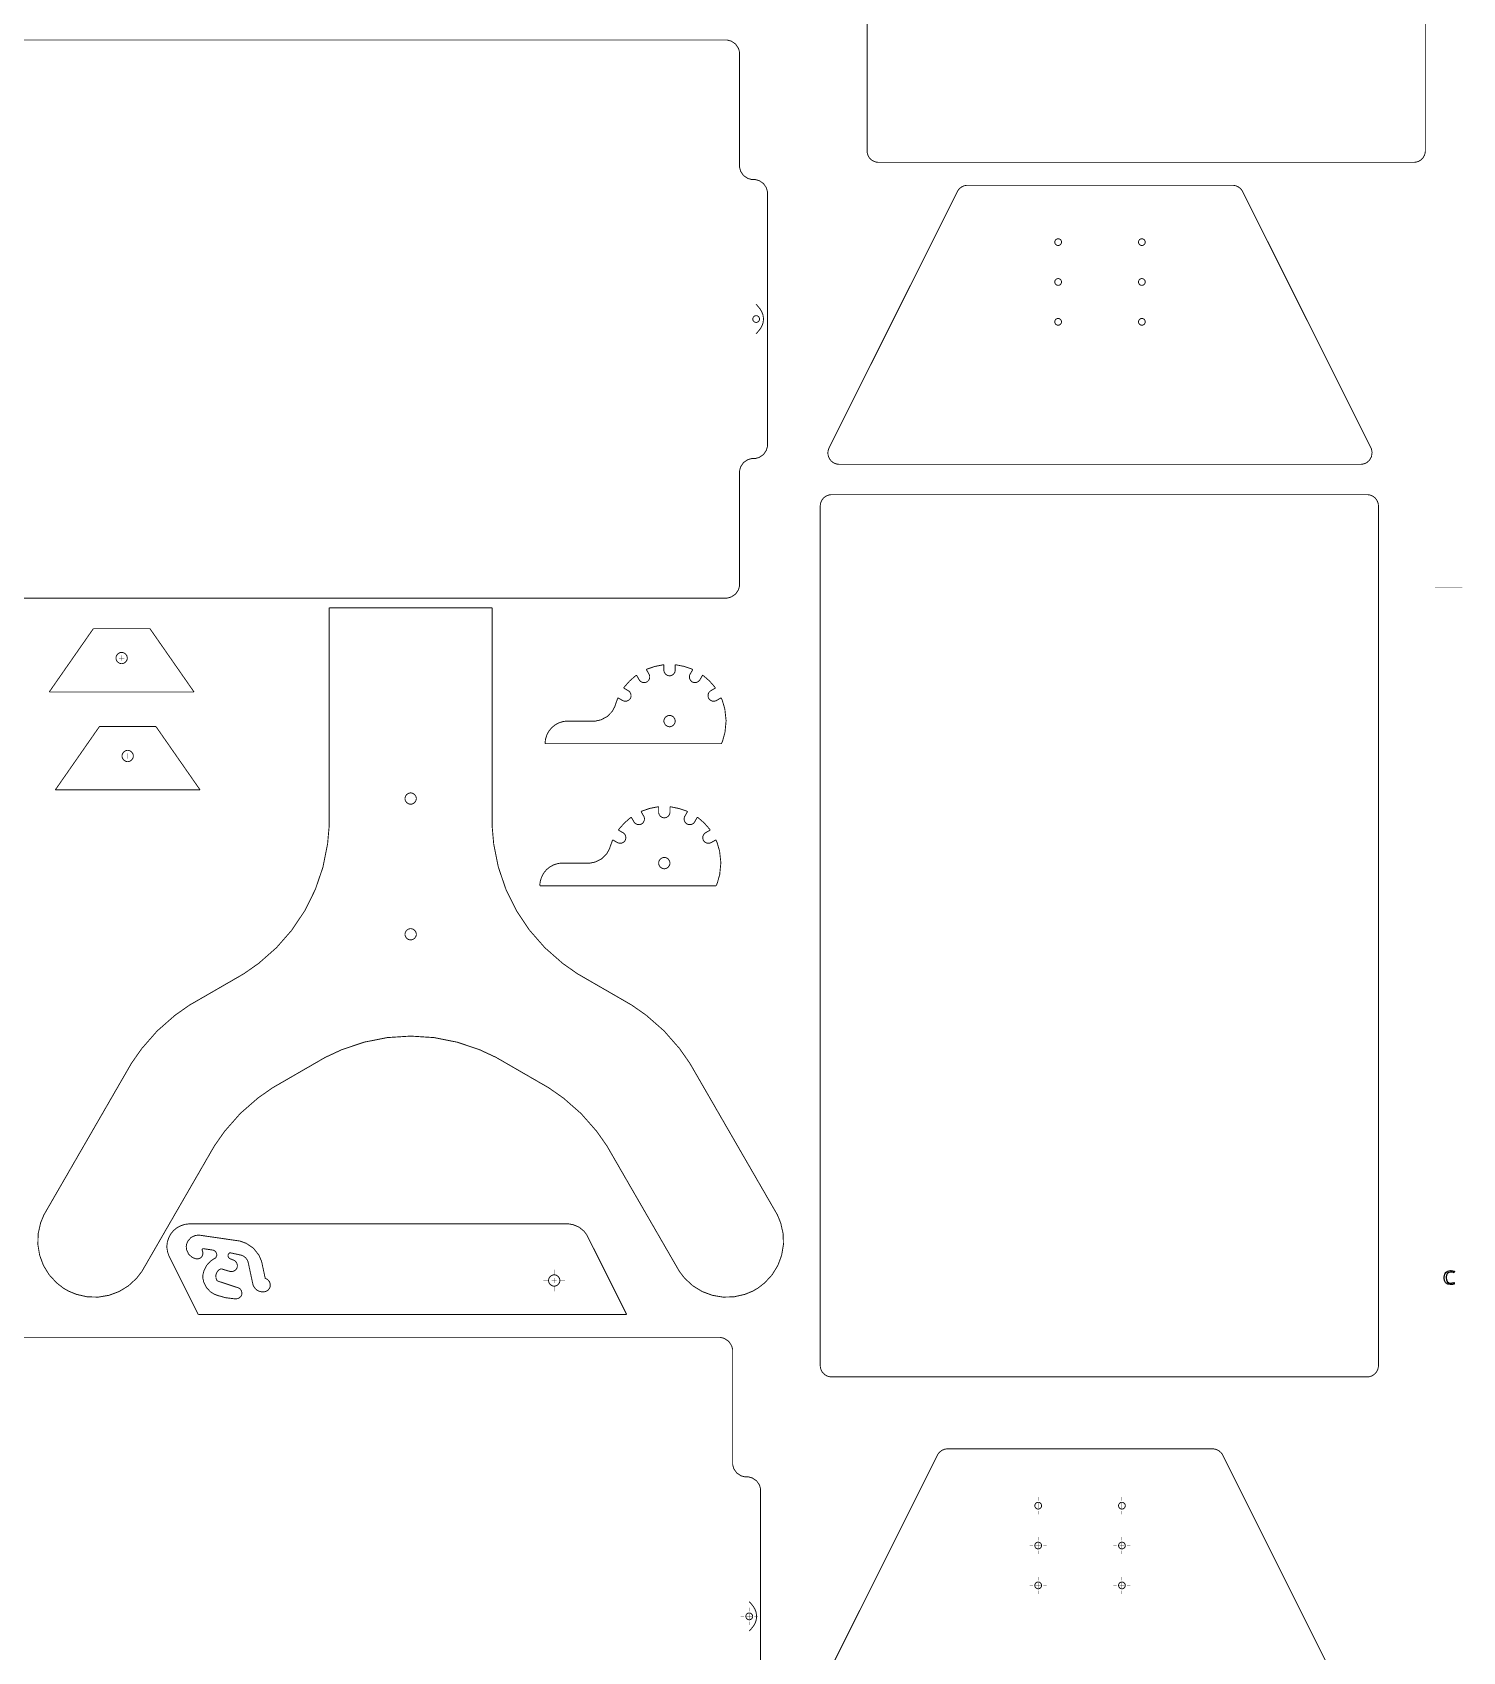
# Model space of a CAD drawing. Extents: x 0 to 72, y 0 to 96.
# Drawn here: x 47.14 to 72.02, y 53.53 to 81.71 of the extents above; entities that cross this region are included whole.
import ezdxf

# ---------------------------------------------------------------- set-up
doc = ezdxf.new("R2010")
doc.units = 0
doc.layers.get('0').update_dxf_attribs({"linetype": 'CONTINUOUS'})

msp = doc.modelspace()

# ---------------------------------------------------------------- linework, layer by layer
at = {"color": 0}
for points, const_width in [([(61.6642, 94.6047), (61.6642, 79.6442)], 0.01575), ([(71.3754, 79.6442), (71.3754, 94.6047)], 0.01575), ([(46.0856, 81.5751), (59.2089, 81.5751)], 0.01575), ([(59.2089, 81.5751), (59.2318, 81.5751), (59.3008, 81.5565), (59.3758, 81.506), (59.4265, 81.4308), (59.4451, 81.3618), (59.4451, 81.3389)], 0.01575), ([(59.4451, 81.3389), (59.4451, 79.3835)], 0.01575), ([(61.8611, 79.4474), (61.8511, 79.4474), (61.8214, 79.4514), (61.7844, 79.4628), (61.751, 79.481), (61.7218, 79.505), (61.6978, 79.534), (61.6796, 79.5675), (61.6682, 79.6044), (61.6642, 79.6342), (61.6642, 79.6442), (61.6642, 79.6442), (61.6642, 79.6443), (61.6642, 79.6443)], 0.01575), ([(71.3754, 79.6442), (71.3754, 79.6343), (71.3714, 79.6044), (71.3599, 79.5675), (71.3418, 79.5342), (71.3178, 79.505), (71.2886, 79.481), (71.2551, 79.4628), (71.2182, 79.4514), (71.1885, 79.4474), (71.1786, 79.4474), (71.1786, 79.4474), (71.1783, 79.4474), (71.1783, 79.4474)], 0.01575), ([(59.4451, 79.3835), (59.4451, 79.3606), (59.4636, 79.2917), (59.5143, 79.2165), (59.5893, 79.166), (59.6583, 79.1474), (59.6812, 79.1474)], 0.01575), ([(61.8611, 79.4474), (71.1786, 79.4474)], 0.01575), ([(59.6812, 79.1474), (59.6944, 79.1474)], 0.01575), ([(59.6944, 79.1474), (59.7174, 79.1474), (59.7864, 79.1288), (59.8614, 79.0782), (59.9121, 79.0031), (59.9307, 78.934), (59.9307, 78.9111)], 0.01575), ([(59.9307, 78.9111), (59.9307, 74.5279)], 0.01575), ([(63.2339, 78.9385), (61.0029, 74.4765)], 0.01575), ([(63.2339, 78.9385), (63.2399, 78.9506), (63.265, 78.9836), (63.3065, 79.0179), (63.3557, 79.0397), (63.3965, 79.0472), (63.4101, 79.0472)], 0.01575), ([(68.0222, 79.0472), (63.41, 79.0472)], 0.01575), ([(68.0222, 79.0472), (68.0357, 79.0472), (68.0765, 79.0397), (68.1257, 79.0179), (68.1672, 78.9836), (68.1924, 78.9504), (68.1985, 78.9383)], 0.01575), ([(70.4293, 74.4765), (68.1983, 78.9385)], 0.01575), ([(59.7342, 76.975), (59.7342, 76.9751), (59.7339, 76.9754), (59.7339, 76.9754)], 0.01575), ([(59.8025, 76.8938), (59.7974, 76.9008), (59.7813, 76.9214), (59.7599, 76.9467), (59.7426, 76.966), (59.7351, 76.9742), (59.7342, 76.975)], 0.01575), ([(59.851, 76.7942), (59.8487, 76.8017), (59.8335, 76.8412), (59.809, 76.8844), (59.8025, 76.8938)], 0.01575), ([(59.8119, 76.5597), (59.8183, 76.5692), (59.84, 76.6111), (59.8522, 76.6486), (59.8539, 76.6557)], 0.01575), ([(59.8617, 76.7251), (59.8617, 76.7308), (59.8525, 76.7882), (59.8508, 76.7942)], 0.01575), ([(59.8539, 76.6557), (59.8551, 76.6617), (59.8618, 76.7194), (59.8617, 76.7251)], 0.01575), ([(59.7339, 76.4636), (59.7339, 76.4636), (59.7342, 76.4639), (59.7342, 76.464)], 0.01575), ([(59.7342, 76.464), (59.7351, 76.465), (59.744, 76.475), (59.7642, 76.4981), (59.7886, 76.5282), (59.8064, 76.5517), (59.8119, 76.5597)], 0.01575), ([(59.9307, 74.5279), (59.9307, 74.505), (59.9121, 74.436), (59.8614, 74.3608), (59.7864, 74.3103), (59.7174, 74.2917), (59.6944, 74.2917)], 0.01575), ([(61.1793, 74.1917), (61.1693, 74.1917), (61.1396, 74.1957), (61.1026, 74.2071), (61.0692, 74.2251), (61.04, 74.2492), (61.0158, 74.2783), (60.9978, 74.3118), (60.9861, 74.3486), (60.9821, 74.3785), (60.9821, 74.3883), (60.9821, 74.3997), (60.9874, 74.4339), (60.9997, 74.4701), (61.0032, 74.4769)], 0.01575), ([(70.4292, 74.4767), (70.4378, 74.4596), (70.4497, 74.4013), (70.44, 74.3265), (70.4031, 74.2607), (70.3585, 74.2211), (70.3414, 74.2125), (70.3346, 74.2092), (70.2983, 74.1969), (70.2604, 74.1917), (70.2528, 74.1917)], 0.01575), ([(59.6812, 74.2917), (59.6583, 74.2917), (59.5893, 74.2731), (59.5143, 74.2225), (59.4636, 74.1474), (59.4451, 74.0785), (59.4451, 74.0554)], 0.01575), ([(59.6944, 74.2917), (59.6812, 74.2917)], 0.01575), ([(61.179, 74.1917), (70.2532, 74.1917)], 0.01575), ([(59.4451, 74.0554), (59.4451, 72.1001)], 0.01575), ([(60.8492, 73.4665), (60.8492, 73.4764), (60.8532, 73.5063), (60.8647, 73.5432), (60.8828, 73.5767), (60.9069, 73.6057), (60.936, 73.6297), (60.9694, 73.6479), (61.0064, 73.6594), (61.0362, 73.6633), (61.0461, 73.6633), (61.0461, 73.6633), (61.0463, 73.6633), (61.0463, 73.6633)], 0.01575), ([(70.3636, 73.6633), (61.0461, 73.6633)], 0.01575), ([(70.3636, 73.6633), (70.3735, 73.6633), (70.4033, 73.6593), (70.4403, 73.6479), (70.4736, 73.6297), (70.5028, 73.6057), (70.5268, 73.5765), (70.5449, 73.5432), (70.5564, 73.5063), (70.5604, 73.4764), (70.5604, 73.4665), (70.5604, 73.4665), (70.5604, 73.4664), (70.5604, 73.4664)], 0.01575), ([(60.8492, 73.4665), (60.8492, 58.506)], 0.01575), ([(70.5604, 58.506), (70.5604, 73.4665)], 0.01575), ([(59.2089, 71.8639), (46.0856, 71.8639)], 0.01575), ([(59.4451, 72.1001), (59.4451, 72.0771), (59.4265, 72.0082), (59.3758, 71.9331), (59.3008, 71.8825), (59.2318, 71.8639), (59.2089, 71.8639)], 0.01575), ([(71.5467, 72.0472), (72.0217, 72.0472)], 0.00591), ([(52.3054, 71.6944), (52.3054, 68.001)], 0.01575), ([(52.3054, 71.6944), (55.14, 71.6944)], 0.01575), ([(55.14, 71.6944), (55.14, 68.001)], 0.01575), ([(48.2024, 71.3317), (47.4347, 70.2293)], 0.01575), ([(49.1867, 71.3317), (48.2024, 71.3317)], 0.01575), ([(49.9543, 70.2293), (49.1867, 71.3317)], 0.01575), ([(48.6496, 70.8199), (48.7396, 70.8199)], 0.00512), ([(48.6944, 70.7749), (48.6944, 70.8649)], 0.00512), ([(57.4282, 70.2981), (57.4438, 70.3196), (57.5311, 70.4192), (57.6307, 70.5064), (57.6522, 70.5219)], 0.01575), ([(57.6989, 70.441), (57.6522, 70.5219)], 0.01575), ([(57.8694, 70.5394), (57.8742, 70.5313), (57.8818, 70.5025), (57.8792, 70.4647), (57.8626, 70.4308), (57.8417, 70.4097), (57.8333, 70.405), (57.8251, 70.4003), (57.7964, 70.3926), (57.7587, 70.3951), (57.7247, 70.4117), (57.7037, 70.4328), (57.6989, 70.441)], 0.01575), ([(57.8226, 70.6204), (57.8469, 70.6314), (57.9724, 70.6739), (58.1022, 70.6997), (58.1288, 70.7024)], 0.01575), ([(57.8694, 70.5394), (57.8226, 70.6204)], 0.01575), ([(58.1288, 70.6089), (58.1288, 70.7024)], 0.01575), ([(58.3256, 70.6089), (58.3256, 70.5994), (58.3178, 70.5707), (58.2967, 70.5393), (58.2654, 70.5182), (58.2367, 70.5104), (58.2271, 70.5104), (58.2175, 70.5104), (58.1887, 70.5182), (58.1575, 70.5393), (58.1364, 70.5707), (58.1288, 70.5994), (58.1288, 70.6089)], 0.01575), ([(58.3256, 70.6089), (58.3256, 70.7024)], 0.01575), ([(58.3256, 70.7024), (58.3519, 70.6997), (58.4818, 70.6739), (58.6072, 70.6314), (58.6315, 70.6204)], 0.01575), ([(58.5849, 70.5394), (58.58, 70.5313), (58.5724, 70.5025), (58.5749, 70.4647), (58.5915, 70.4308), (58.6125, 70.4099), (58.6208, 70.405), (58.629, 70.4003), (58.6578, 70.3926), (58.6954, 70.3951), (58.7294, 70.4117), (58.7506, 70.4328), (58.7553, 70.441)], 0.01575), ([(58.5849, 70.5394), (58.6315, 70.6204)], 0.01575), ([(58.7553, 70.441), (58.8019, 70.5219)], 0.01575), ([(58.8019, 70.5219), (58.8235, 70.5064), (58.9231, 70.4192), (59.0104, 70.3196), (59.026, 70.2981)], 0.01575), ([(47.4347, 70.2293), (49.9543, 70.2293)], 0.01575), ([(57.5092, 70.2512), (57.5174, 70.2465), (57.5385, 70.2254), (57.555, 70.1915), (57.5576, 70.1539), (57.55, 70.1251), (57.5451, 70.1168), (57.5404, 70.1086), (57.5193, 70.0875), (57.4854, 70.071), (57.4478, 70.0683), (57.419, 70.076), (57.4107, 70.0808)], 0.01575), ([(57.5092, 70.2512), (57.4282, 70.2981)], 0.01575), ([(58.945, 70.2512), (58.9368, 70.2465), (58.9157, 70.2254), (58.8992, 70.1915), (58.8965, 70.1539), (58.9042, 70.1251), (58.909, 70.1168), (58.9138, 70.1086), (58.9349, 70.0875), (58.9688, 70.071), (59.0064, 70.0683), (59.0351, 70.076), (59.0435, 70.0808)], 0.01575), ([(58.945, 70.2512), (59.026, 70.2981)], 0.01575), ([(57.2839, 70.0043), (57.275, 69.9743), (57.2285, 69.89), (57.1418, 69.8011), (57.0319, 69.7436), (56.9379, 69.7231), (56.9067, 69.7231)], 0.01575), ([(57.2839, 70.0043), (57.2869, 70.0149), (57.3253, 70.1175), (57.3299, 70.1275)], 0.01575), ([(57.4107, 70.0808), (57.3299, 70.1275)], 0.01575), ([(59.0435, 70.0808), (59.1244, 70.1275)], 0.01575), ([(59.1244, 70.1275), (59.1456, 70.0808), (59.189, 69.9318), (59.2112, 69.729), (59.1914, 69.526), (59.1497, 69.3764), (59.1292, 69.3293)], 0.01575), ([(48.3076, 69.6271), (47.54, 68.5247)], 0.01575), ([(49.2919, 69.6271), (48.3076, 69.6271)], 0.01575), ([(50.0596, 68.5247), (49.2919, 69.6271)], 0.01575), ([(56.4554, 69.7231), (56.4356, 69.7231), (56.3761, 69.7151), (56.3022, 69.6922), (56.2353, 69.6558), (56.1771, 69.6078), (56.129, 69.5496), (56.0928, 69.4826), (56.0697, 69.4088), (56.0618, 69.3492), (56.0618, 69.3293)], 0.01575), ([(56.4554, 69.7231), (56.9067, 69.7231)], 0.01575), ([(56.0618, 69.3293), (59.1292, 69.3293)], 0.01575), ([(48.7547, 69.1153), (48.8447, 69.1153)], 0.00512), ([(48.7999, 69.0703), (48.7999, 69.1603)], 0.00512), ([(47.54, 68.5247), (50.0596, 68.5247)], 0.01575), ([(57.7314, 68.1487), (57.7556, 68.1597), (57.881, 68.2021), (58.0108, 68.2281), (58.0374, 68.2307)], 0.01575), ([(58.0374, 68.1372), (58.0374, 68.2307)], 0.01575), ([(58.2342, 68.1372), (58.2342, 68.2307)], 0.01575), ([(58.2342, 68.2307), (58.2607, 68.2281), (58.3904, 68.2021), (58.516, 68.1597), (58.5401, 68.1487)], 0.01575), ([(52.3054, 68.001), (52.3054, 67.8968), (52.2776, 67.5839), (52.1964, 67.1793), (52.064, 66.7918), (51.8835, 66.4262), (51.6571, 66.0869), (51.3878, 65.7787), (51.0781, 65.506), (50.821, 65.3256), (50.7307, 65.2733)], 0.01575), ([(56.7149, 65.2733), (56.6244, 65.3256), (56.3674, 65.506), (56.0576, 65.7787), (55.7883, 66.0869), (55.5619, 66.4262), (55.3814, 66.7918), (55.249, 67.1793), (55.1676, 67.5839), (55.14, 67.8968), (55.14, 68.001)], 0.01575), ([(57.3368, 67.8263), (57.3524, 67.8479), (57.4397, 67.9474), (57.5393, 68.0347), (57.5608, 68.0503)], 0.01575), ([(57.6076, 67.9693), (57.5608, 68.0503)], 0.01575), ([(57.7781, 68.0678), (57.7829, 68.0596), (57.7906, 68.0307), (57.7879, 67.9931), (57.7714, 67.9592), (57.7503, 67.9381), (57.7421, 67.9333), (57.7338, 67.9286), (57.705, 67.9208), (57.6674, 67.9235), (57.6335, 67.94), (57.6124, 67.9611), (57.6076, 67.9693)], 0.01575), ([(57.7781, 68.0678), (57.7314, 68.1487)], 0.01575), ([(58.2342, 68.1372), (58.2342, 68.1276), (58.2264, 68.0989), (58.2054, 68.0676), (58.174, 68.0465), (58.1453, 68.0388), (58.1357, 68.0388), (58.1261, 68.0388), (58.0974, 68.0465), (58.0661, 68.0676), (58.045, 68.0989), (58.0374, 68.1276), (58.0374, 68.1372)], 0.01575), ([(58.4935, 68.0678), (58.4886, 68.0596), (58.481, 68.0307), (58.4836, 67.9931), (58.5001, 67.9592), (58.5211, 67.9382), (58.5294, 67.9333), (58.5376, 67.9286), (58.5665, 67.9208), (58.6042, 67.9235), (58.6381, 67.94), (58.6592, 67.9611), (58.6639, 67.9693)], 0.01575), ([(58.4935, 68.0678), (58.5401, 68.1487)], 0.01575), ([(58.6639, 67.9693), (58.7107, 68.0503)], 0.01575), ([(58.7107, 68.0503), (58.7322, 68.0347), (58.8317, 67.9474), (58.9192, 67.8479), (58.9347, 67.8263)], 0.01575), ([(57.1925, 67.5326), (57.1957, 67.5432), (57.2339, 67.6458), (57.2385, 67.6558)], 0.01575), ([(57.3194, 67.609), (57.2385, 67.6558)], 0.01575), ([(57.4179, 67.7796), (57.4261, 67.7749), (57.4471, 67.7538), (57.4636, 67.7199), (57.4662, 67.6822), (57.4586, 67.6533), (57.4539, 67.6451), (57.449, 67.6368), (57.4279, 67.6158), (57.3942, 67.5992), (57.3564, 67.5967), (57.3276, 67.6043), (57.3194, 67.609)], 0.01575), ([(57.4179, 67.7796), (57.3368, 67.8263)], 0.01575), ([(58.8536, 67.7796), (58.8454, 67.7749), (58.8244, 67.7538), (58.8078, 67.7199), (58.8051, 67.6822), (58.8128, 67.6533), (58.8176, 67.6451), (58.8224, 67.6368), (58.8435, 67.6158), (58.8774, 67.5992), (58.915, 67.5967), (58.9438, 67.6043), (58.9521, 67.609)], 0.01575), ([(58.8536, 67.7796), (58.9346, 67.8263)], 0.01575), ([(58.9521, 67.609), (59.0331, 67.6558)], 0.01575), ([(59.0331, 67.6558), (59.0542, 67.6092), (59.0976, 67.4601), (59.12, 67.2572), (59.1, 67.0543), (59.0583, 66.9047), (59.0378, 66.8576)], 0.01575), ([(57.1925, 67.5326), (57.1836, 67.5026), (57.1371, 67.4183), (57.0506, 67.3294), (56.9407, 67.2719), (56.8465, 67.2514), (56.8153, 67.2514)], 0.01575), ([(56.364, 67.2514), (56.3443, 67.2514), (56.2847, 67.2435), (56.2108, 67.2206), (56.144, 67.1842), (56.0857, 67.1361), (56.0376, 67.0779), (56.0014, 67.011), (55.9785, 66.9371), (55.9704, 66.8775), (55.9704, 66.8576)], 0.01575), ([(56.364, 67.2514), (56.8153, 67.2514)], 0.01575), ([(55.9704, 66.8576), (59.0378, 66.8576)], 0.01575), ([(50.7307, 65.2733), (49.9678, 64.8329)], 0.01575), ([(56.7149, 65.2733), (57.4778, 64.8329)], 0.01575), ([(49.9678, 64.8329), (49.8785, 64.7815), (49.6244, 64.6035), (49.3154, 64.3324), (49.0443, 64.0233), (48.8664, 63.7693), (48.8149, 63.6801)], 0.01575), ([(58.6306, 63.68), (58.579, 63.7693), (58.4011, 64.0233), (58.13, 64.3324), (57.821, 64.6035), (57.5669, 64.7814), (57.4778, 64.8329)], 0.01575), ([(52.1479, 63.8188), (52.2382, 63.8708), (52.5231, 64.0033), (52.9142, 64.1351), (53.3157, 64.2143), (53.7228, 64.2407), (54.1297, 64.2143), (54.5313, 64.1351), (54.9224, 64.0033), (55.2072, 63.8708), (55.2975, 63.8188)], 0.01575), ([(48.8149, 63.68), (47.3668, 61.1719)], 0.01575), ([(51.4087, 63.3918), (52.1479, 63.8188)], 0.01575), ([(56.0367, 63.3918), (55.2975, 63.8188)], 0.01575), ([(58.6306, 63.68), (60.0786, 61.1719)], 0.01575), ([(50.256, 62.239), (50.3074, 62.3282), (50.4853, 62.5824), (50.7564, 62.8914), (51.0654, 63.1625), (51.3196, 63.3404), (51.4087, 63.3918)], 0.01575), ([(56.0367, 63.3918), (56.1258, 63.3404), (56.38, 63.1625), (56.689, 62.8914), (56.9601, 62.5824), (57.1381, 62.3283), (57.1894, 62.239)], 0.01575), ([(49.0715, 60.1876), (50.256, 62.239)], 0.01575), ([(58.3739, 60.1876), (57.1894, 62.239)], 0.01575), ([(47.3668, 61.1719), (47.3421, 61.129), (47.285, 60.9901), (47.2422, 60.8015), (47.2372, 60.6114), (47.2685, 60.4251), (47.3344, 60.2482), (47.4339, 60.086), (47.5653, 59.9439), (47.684, 59.8522), (47.7271, 59.8274), (47.77, 59.8026), (47.9087, 59.7456), (48.0975, 59.7029), (48.2876, 59.6979), (48.4739, 59.7292), (48.6508, 59.7951), (48.8131, 59.8946), (48.955, 60.0258), (49.0468, 60.1447), (49.0715, 60.1876)], 0.01575), ([(58.3739, 60.1876), (58.3987, 60.1447), (58.4904, 60.0258), (58.6325, 59.8946), (58.7946, 59.7951), (58.9715, 59.7292), (59.1578, 59.6979), (59.3479, 59.7029), (59.5367, 59.7456), (59.6754, 59.8026), (59.7185, 59.8274), (59.7614, 59.8522), (59.8803, 59.9439), (60.0115, 60.086), (60.111, 60.2482), (60.1769, 60.4251), (60.2082, 60.6114), (60.2032, 60.8015), (60.1604, 60.9901), (60.1035, 61.129), (60.0786, 61.1719)], 0.01575), ([(49.8763, 60.9715), (49.8564, 60.9715), (49.7968, 60.9636), (49.7229, 60.9406), (49.6561, 60.9043), (49.5978, 60.8562), (49.5497, 60.7979), (49.5135, 60.7311), (49.4906, 60.6572), (49.4825, 60.5978), (49.4825, 60.5779), (49.4825, 60.5553), (49.4931, 60.4874), (49.5172, 60.4154), (49.524, 60.4018)], 0.01575), ([(49.8763, 60.9715), (56.4496, 60.9715)], 0.01575), ([(56.8018, 60.7539), (56.7896, 60.7782), (56.7396, 60.8442), (56.6565, 60.9128), (56.5581, 60.9563), (56.4767, 60.9715), (56.4496, 60.9715)], 0.01575), ([(49.9968, 60.3642), (49.9768, 60.3671), (49.9192, 60.3918), (49.8604, 60.4454), (49.8258, 60.5169), (49.8185, 60.5793), (49.8214, 60.5992), (49.8242, 60.6192), (49.849, 60.6768), (49.9025, 60.7356), (49.9742, 60.7701), (50.0364, 60.7776), (50.0564, 60.7747)], 0.01575), ([(50.7156, 60.679), (50.0564, 60.7747)], 0.01575), ([(50.7156, 60.679), (50.7532, 60.6736), (50.8632, 60.6337), (50.9879, 60.5482), (51.0817, 60.4296), (51.1288, 60.3225), (51.1368, 60.2853)], 0.01575), ([(57.4803, 59.3968), (56.8018, 60.7539)], 0.01575), ([(50.0265, 59.3968), (49.524, 60.4018)], 0.01575), ([(50.0936, 60.5149), (50.0988, 60.5069), (50.1079, 60.4786), (50.1071, 60.4408), (50.0922, 60.4063), (50.0724, 60.384), (50.0643, 60.3789), (50.0593, 60.3757), (50.0318, 60.3654), (50.0026, 60.3633), (49.9968, 60.3642)], 0.01575), ([(50.0936, 60.5149), (50.0929, 60.5176), (50.0956, 60.5306), (50.1051, 60.5394), (50.1079, 60.5401), (50.1085, 60.5404), (50.1156, 60.5408), (50.1164, 60.5407)], 0.01575), ([(50.1069, 60.0579), (50.1085, 60.0833), (50.1272, 60.159), (50.1729, 60.2493), (50.2411, 60.3242), (50.3051, 60.3683), (50.3283, 60.3789)], 0.01575), ([(50.2776, 60.5174), (50.1164, 60.5407)], 0.01575), ([(50.2776, 60.5174), (50.2857, 60.5161), (50.309, 60.5061), (50.3328, 60.4844), (50.3467, 60.4556), (50.3497, 60.4304), (50.3486, 60.4224), (50.3479, 60.4183), (50.3311, 60.3819), (50.3283, 60.3789)], 0.01575), ([(50.5819, 60.3653), (50.5767, 60.3675), (50.5625, 60.3779), (50.5497, 60.3964), (50.5449, 60.4182), (50.5469, 60.4358), (50.549, 60.441), (50.5503, 60.4442), (50.5724, 60.4693), (50.5754, 60.471)], 0.01575), ([(50.5754, 60.471), (50.7646, 60.4306)], 0.01575), ([(50.6431, 60.3412), (50.6524, 60.3376), (50.6775, 60.319), (50.6999, 60.2864), (50.7086, 60.2476), (50.705, 60.2165), (50.7014, 60.2072), (50.6979, 60.1983), (50.6806, 60.1743), (50.6503, 60.1521), (50.614, 60.1421), (50.5846, 60.1433), (50.5754, 60.146)], 0.01575), ([(50.6431, 60.3412), (50.5819, 60.3653)], 0.01575), ([(50.7646, 60.4306), (50.7767, 60.4279), (50.8112, 60.4132), (50.8504, 60.3839), (50.8797, 60.3447), (50.8944, 60.3101), (50.8971, 60.2981)], 0.01575), ([(50.8971, 60.2981), (50.9764, 59.9283)], 0.01575), ([(50.3283, 59.7408), (50.3044, 59.7497), (50.2381, 59.7914), (50.1685, 59.865), (50.1233, 59.9557), (50.1071, 60.0324), (50.1069, 60.0579)], 0.01575), ([(50.3596, 59.9794), (50.3517, 59.9901), (50.3364, 60.0286), (50.3339, 60.0811), (50.3513, 60.1307), (50.3769, 60.1633), (50.3876, 60.1713), (50.3906, 60.1733), (50.4218, 60.1899), (50.4251, 60.191)], 0.01575), ([(50.4251, 60.191), (50.5754, 60.146)], 0.01575), ([(51.1931, 60.0226), (51.1368, 60.2853)], 0.01575), ([(51.1931, 60.0226), (51.2042, 60.0199), (51.2351, 60.0022), (51.2651, 59.9685), (51.2803, 59.9258), (51.2806, 59.8903), (51.2778, 59.8792), (51.2758, 59.8715), (51.2658, 59.8499), (51.2469, 59.8253), (51.2224, 59.8064), (51.2007, 59.7964), (51.1931, 59.7944)], 0.01575), ([(56.2206, 60.0772), (56.2206, 60.1757)], 0.00512), ([(56.2206, 59.9422), (56.2206, 60.0322)], 0.00512), ([(50.6797, 59.6693), (50.6496, 59.6696), (50.5006, 59.6882), (50.3562, 59.7293), (50.3283, 59.7408)], 0.01575), ([(50.72, 59.8608), (50.3596, 59.9794)], 0.01575), ([(50.72, 59.8608), (50.729, 59.8578), (50.7539, 59.8415), (50.7771, 59.8117), (50.7872, 59.7753), (50.7857, 59.7457), (50.7826, 59.7365), (50.78, 59.7288), (50.7669, 59.7069), (50.7429, 59.6849), (50.7131, 59.6718), (50.6879, 59.6686), (50.6797, 59.6693)], 0.01575), ([(51.1931, 59.7944), (51.1844, 59.7922), (51.1578, 59.789), (51.1231, 59.7907), (51.09, 59.799), (51.0593, 59.8133), (51.0319, 59.8333), (51.0086, 59.8582), (50.9904, 59.8878), (50.9803, 59.9126), (50.9781, 59.9213), (50.9779, 59.9219), (50.9765, 59.9278), (50.9764, 59.9283)], 0.01575), ([(56.1304, 59.9874), (56.0321, 59.9874)], 0.00512), ([(56.1754, 59.9874), (56.2654, 59.9874)], 0.00512), ([(56.2206, 59.8974), (56.2206, 59.7989)], 0.00512), ([(56.3106, 59.9874), (56.4089, 59.9874)], 0.00512), ([(57.4803, 59.3968), (50.0265, 59.3968)], 0.01575), ([(45.9658, 58.9974), (59.0892, 58.9974)], 0.01575), ([(59.0892, 58.9974), (59.1121, 58.9974), (59.1811, 58.9789), (59.2561, 58.9282), (59.3068, 58.8532), (59.3254, 58.7842), (59.3254, 58.7611)], 0.01575), ([(59.3254, 58.7611), (59.3254, 56.8058)], 0.01575), ([(61.0461, 58.3092), (61.0362, 58.3092), (61.0064, 58.3132), (60.9694, 58.3247), (60.936, 58.3428), (60.9069, 58.3668), (60.8828, 58.396), (60.8647, 58.4293), (60.8532, 58.4662), (60.8492, 58.4961), (60.8492, 58.506), (60.8492, 58.506), (60.8492, 58.5061), (60.8492, 58.5061)], 0.01575), ([(70.5604, 58.506), (70.5604, 58.4961), (70.5564, 58.4662), (70.5449, 58.4293), (70.5268, 58.396), (70.5028, 58.3668), (70.4736, 58.3428), (70.4401, 58.3247), (70.4032, 58.3132), (70.3735, 58.3092), (70.3636, 58.3092), (70.3636, 58.3092), (70.3635, 58.3092), (70.3635, 58.3092)], 0.01575), ([(61.0461, 58.3092), (70.3636, 58.3092)], 0.01575), ([(62.8869, 56.9482), (60.656, 52.4863)], 0.01575), ([(62.8869, 56.9482), (62.8929, 56.9603), (62.9181, 56.9933), (62.9596, 57.0276), (63.0087, 57.0493), (63.0496, 57.0569), (63.0632, 57.0569)], 0.01575), ([(67.6753, 57.0569), (63.0631, 57.0569)], 0.01575), ([(67.6753, 57.0569), (67.6887, 57.0569), (67.7296, 57.0493), (67.7787, 57.0275), (67.8203, 56.9933), (67.8453, 56.9601), (67.8514, 56.9481)], 0.01575), ([(70.0824, 52.4863), (67.8514, 56.9482)], 0.01575), ([(59.3254, 56.8058), (59.3254, 56.7829), (59.3439, 56.7139), (59.3946, 56.6389), (59.4696, 56.5882), (59.5386, 56.5696), (59.5615, 56.5696)], 0.01575), ([(59.5615, 56.5696), (59.5747, 56.5696)], 0.01575), ([(59.5747, 56.5696), (59.5976, 56.5696), (59.6667, 56.5511), (59.7417, 56.5004), (59.7924, 56.4254), (59.811, 56.3564), (59.811, 56.3333)], 0.01575), ([(59.811, 56.3333), (59.811, 51.9501)], 0.01575), ([(64.6408, 56.1581), (64.6408, 56.2171)], 0.00512), ([(64.6408, 56.0231), (64.6408, 56.1131)], 0.00512), ([(66.0975, 56.1581), (66.0975, 56.2171)], 0.00512), ([(66.0975, 56.0231), (66.0975, 56.1131)], 0.00512), ([(64.5508, 56.0681), (64.4918, 56.0681)], 0.00512), ([(64.5958, 56.0681), (64.6858, 56.0681)], 0.00512), ([(64.6408, 55.9781), (64.6408, 55.919)], 0.00512), ([(64.7308, 56.0681), (64.7899, 56.0681)], 0.00512), ([(66.0075, 56.0681), (65.9485, 56.0681)], 0.00512), ([(66.0525, 56.0681), (66.1425, 56.0681)], 0.00512), ([(66.0975, 55.9781), (66.0975, 55.919)], 0.00512), ([(66.1875, 56.0681), (66.2465, 56.0681)], 0.00512), ([(64.6408, 55.4643), (64.6408, 55.5235)], 0.00512), ([(66.0975, 55.4643), (66.0975, 55.5235)], 0.00512), ([(64.5508, 55.3744), (64.4918, 55.3744)], 0.00512), ([(64.5958, 55.3744), (64.6858, 55.3744)], 0.00512), ([(64.6408, 55.3293), (64.6408, 55.4194)], 0.00512), ([(64.6408, 55.2844), (64.6408, 55.2253)], 0.00512), ([(64.7308, 55.3744), (64.7899, 55.3744)], 0.00512), ([(66.0075, 55.3744), (65.9485, 55.3744)], 0.00512), ([(66.0525, 55.3744), (66.1425, 55.3744)], 0.00512), ([(66.0975, 55.3293), (66.0975, 55.4194)], 0.00512), ([(66.0975, 55.2844), (66.0975, 55.2253)], 0.00512), ([(66.1875, 55.3744), (66.2465, 55.3744)], 0.00512), ([(64.5508, 54.6807), (64.4918, 54.6807)], 0.00512), ([(64.5958, 54.6807), (64.6858, 54.6807)], 0.00512), ([(64.6408, 54.7707), (64.6408, 54.8299)], 0.00512), ([(64.6408, 54.6357), (64.6408, 54.7257)], 0.00512), ([(64.7308, 54.6807), (64.7899, 54.6807)], 0.00512), ([(66.0075, 54.6807), (65.9485, 54.6807)], 0.00512), ([(66.0525, 54.6807), (66.1425, 54.6807)], 0.00512), ([(66.0975, 54.7707), (66.0975, 54.8299)], 0.00512), ([(66.0975, 54.6357), (66.0975, 54.7257)], 0.00512), ([(66.1875, 54.6807), (66.2465, 54.6807)], 0.00512), ([(59.6144, 54.3974), (59.6143, 54.3974), (59.614, 54.3976), (59.614, 54.3976)], 0.01575), ([(59.6828, 54.316), (59.6776, 54.3232), (59.6615, 54.3436), (59.6401, 54.369), (59.6229, 54.3882), (59.6153, 54.3964), (59.6144, 54.3974)], 0.01575), ([(64.6408, 54.5907), (64.6408, 54.5317)], 0.00512), ([(66.0975, 54.5907), (66.0975, 54.5317)], 0.00512), ([(59.524, 54.1418), (59.465, 54.1418)], 0.00512), ([(59.569, 54.1418), (59.659, 54.1418)], 0.00512), ([(59.614, 54.2318), (59.614, 54.2908)], 0.00512), ([(59.614, 54.0968), (59.614, 54.1868)], 0.00512), ([(59.7311, 54.2164), (59.729, 54.224), (59.7138, 54.2636), (59.6893, 54.3068), (59.6828, 54.316)], 0.01575), ([(59.704, 54.1418), (59.7632, 54.1418)], 0.00512), ([(59.7419, 54.1475), (59.7418, 54.1532), (59.7328, 54.2106), (59.7311, 54.2164)], 0.01575), ([(59.7342, 54.0781), (59.7354, 54.0839), (59.7421, 54.1418), (59.7419, 54.1475)], 0.01575), ([(59.614, 53.886), (59.614, 53.886), (59.6143, 53.8863), (59.6144, 53.8863)], 0.01575), ([(59.6144, 53.8863), (59.6154, 53.8874), (59.6243, 53.8972), (59.6443, 53.9204), (59.6689, 53.9504), (59.6867, 53.974), (59.6922, 53.9821)], 0.01575), ([(59.614, 54.0518), (59.614, 53.9928)], 0.00512), ([(59.6922, 53.9821), (59.6986, 53.9915), (59.7203, 54.0335), (59.7325, 54.0708), (59.7342, 54.0781)], 0.01575)]:
    msp.add_lwpolyline(points, dxfattribs=dict(at, const_width=const_width))
for points, const_width in [([(64.9288, 78.0583), (64.9288, 78.0526), (64.9333, 78.0354), (64.946, 78.0167), (64.9647, 78.004), (64.9819, 77.9993), (64.9878, 77.9993), (64.9935, 77.9993), (65.0107, 78.004), (65.0296, 78.0167), (65.0422, 78.0354), (65.0468, 78.0526), (65.0468, 78.0583), (65.0468, 78.064), (65.0422, 78.0814), (65.0296, 78.1001), (65.0107, 78.1128), (64.9935, 78.1174), (64.9878, 78.1174), (64.9819, 78.1174), (64.9647, 78.1128), (64.946, 78.1001), (64.9333, 78.0814), (64.9288, 78.064), (64.9288, 78.0583)], 0.01575), ([(66.5035, 78.0583), (66.5035, 78.0526), (66.4989, 78.0354), (66.4861, 78.0167), (66.4674, 78.004), (66.4501, 77.9993), (66.4444, 77.9993), (66.4387, 77.9993), (66.4214, 78.004), (66.4026, 78.0167), (66.39, 78.0354), (66.3854, 78.0526), (66.3854, 78.0583), (66.3854, 78.064), (66.39, 78.0814), (66.4026, 78.1001), (66.4214, 78.1128), (66.4387, 78.1174), (66.4444, 78.1174), (66.4501, 78.1174), (66.4674, 78.1128), (66.4861, 78.1001), (66.4989, 78.0814), (66.5035, 78.064), (66.5035, 78.0583)], 0.01575), ([(64.9288, 77.3647), (64.9288, 77.359), (64.9333, 77.3418), (64.946, 77.3229), (64.9647, 77.3103), (64.9819, 77.3056), (64.9878, 77.3056), (64.9935, 77.3056), (65.0107, 77.3103), (65.0296, 77.3229), (65.0422, 77.3418), (65.0468, 77.359), (65.0468, 77.3647), (65.0468, 77.3704), (65.0422, 77.3876), (65.0296, 77.4065), (65.0107, 77.4192), (64.9935, 77.4237), (64.9878, 77.4237), (64.9819, 77.4237), (64.9647, 77.4192), (64.946, 77.4065), (64.9333, 77.3876), (64.9288, 77.3704), (64.9288, 77.3647)], 0.01575), ([(66.5035, 77.3647), (66.5035, 77.359), (66.4989, 77.3418), (66.4861, 77.3229), (66.4674, 77.3103), (66.4501, 77.3056), (66.4444, 77.3056), (66.4387, 77.3056), (66.4214, 77.3103), (66.4026, 77.3229), (66.39, 77.3418), (66.3854, 77.359), (66.3854, 77.3647), (66.3854, 77.3704), (66.39, 77.3876), (66.4026, 77.4065), (66.4214, 77.4192), (66.4387, 77.4237), (66.4444, 77.4237), (66.4501, 77.4237), (66.4674, 77.4192), (66.4861, 77.4065), (66.4989, 77.3876), (66.5035, 77.3704), (66.5035, 77.3647)], 0.01575), ([(59.6747, 76.7194), (59.6747, 76.7138), (59.6793, 76.6965), (59.6919, 76.6778), (59.7108, 76.6651), (59.7281, 76.6604), (59.7339, 76.6604), (59.7396, 76.6604), (59.7568, 76.6651), (59.7756, 76.6778), (59.7882, 76.6965), (59.7929, 76.7138), (59.7929, 76.7194), (59.7929, 76.7253), (59.7882, 76.7425), (59.7756, 76.7613), (59.7568, 76.7739), (59.7396, 76.7785), (59.7339, 76.7785), (59.7281, 76.7785), (59.7108, 76.7739), (59.6919, 76.7613), (59.6793, 76.7425), (59.6747, 76.7253), (59.6747, 76.7194)], 0.01575), ([(64.9288, 76.671), (64.9288, 76.6653), (64.9333, 76.6481), (64.946, 76.6293), (64.9647, 76.6167), (64.9819, 76.6119), (64.9878, 76.6119), (64.9935, 76.6119), (65.0107, 76.6167), (65.0296, 76.6293), (65.0422, 76.6481), (65.0468, 76.6653), (65.0468, 76.671), (65.0468, 76.6768), (65.0422, 76.694), (65.0296, 76.7128), (65.0107, 76.7254), (64.9935, 76.7301), (64.9878, 76.7301), (64.9819, 76.7301), (64.9647, 76.7254), (64.946, 76.7128), (64.9333, 76.694), (64.9288, 76.6768), (64.9288, 76.671)], 0.01575), ([(66.5035, 76.671), (66.5035, 76.6653), (66.4989, 76.6481), (66.4861, 76.6293), (66.4674, 76.6167), (66.4501, 76.6119), (66.4444, 76.6119), (66.4387, 76.6119), (66.4214, 76.6167), (66.4026, 76.6293), (66.39, 76.6481), (66.3854, 76.6653), (66.3854, 76.671), (66.3854, 76.6768), (66.39, 76.694), (66.4026, 76.7128), (66.4214, 76.7254), (66.4387, 76.7301), (66.4444, 76.7301), (66.4501, 76.7301), (66.4674, 76.7254), (66.4861, 76.7128), (66.4989, 76.694), (66.5035, 76.6768), (66.5035, 76.671)], 0.01575), ([(48.5961, 70.8199), (48.5961, 70.8103), (48.6037, 70.7815), (48.6249, 70.7503), (48.6563, 70.7292), (48.6849, 70.7215), (48.6944, 70.7215), (48.704, 70.7215), (48.7328, 70.7292), (48.7642, 70.7503), (48.7853, 70.7815), (48.7929, 70.8103), (48.7929, 70.8199), (48.7929, 70.8294), (48.7853, 70.8582), (48.7642, 70.8894), (48.7328, 70.9106), (48.704, 70.9183), (48.6944, 70.9183), (48.6849, 70.9183), (48.6563, 70.9106), (48.6249, 70.8894), (48.6037, 70.8582), (48.5961, 70.8294), (48.5961, 70.8199)], 0.01575), ([(48.6046, 70.8199), (48.6046, 70.8199)], 0.00512), ([(48.6944, 70.9099), (48.6944, 70.9099)], 0.00512), ([(48.6944, 70.7299), (48.6944, 70.7299)], 0.00512), ([(48.7844, 70.8199), (48.7844, 70.8199)], 0.00512), ([(58.3256, 69.7231), (58.3256, 69.7136), (58.3178, 69.6847), (58.2967, 69.6535), (58.2654, 69.6325), (58.2367, 69.6247), (58.2271, 69.6247), (58.2175, 69.6247), (58.1887, 69.6325), (58.1575, 69.6535), (58.1364, 69.6847), (58.1288, 69.7136), (58.1288, 69.7231), (58.1288, 69.7326), (58.1364, 69.7614), (58.1575, 69.7926), (58.1887, 69.8137), (58.2175, 69.8215), (58.2271, 69.8215), (58.2367, 69.8215), (58.2654, 69.8137), (58.2967, 69.7926), (58.3178, 69.7614), (58.3256, 69.7326), (58.3256, 69.7231)], 0.01575), ([(48.7014, 69.1153), (48.7014, 69.1057), (48.709, 69.0769), (48.7301, 69.0457), (48.7614, 69.0246), (48.7901, 69.0168), (48.7999, 69.0168), (48.8093, 69.0168), (48.8381, 69.0246), (48.8693, 69.0457), (48.8904, 69.0769), (48.8982, 69.1057), (48.8982, 69.1153), (48.8982, 69.1249), (48.8904, 69.1536), (48.8693, 69.1849), (48.8381, 69.206), (48.8093, 69.2136), (48.7999, 69.2136), (48.7901, 69.2136), (48.7614, 69.206), (48.7301, 69.1849), (48.709, 69.1536), (48.7014, 69.1249), (48.7014, 69.1153)], 0.01575), ([(48.7099, 69.1153), (48.7099, 69.1153)], 0.00512), ([(48.7999, 69.2053), (48.7999, 69.2053)], 0.00512), ([(48.8897, 69.1153), (48.8897, 69.1153)], 0.00512), ([(48.7999, 69.0253), (48.7999, 69.0253)], 0.00512), ([(53.6243, 68.3744), (53.6243, 68.3649), (53.6319, 68.3361), (53.6531, 68.3049), (53.6843, 68.2838), (53.7131, 68.2761), (53.7228, 68.2761), (53.7322, 68.2761), (53.761, 68.2838), (53.7922, 68.3049), (53.8133, 68.3361), (53.8211, 68.3649), (53.8211, 68.3744), (53.8211, 68.384), (53.8133, 68.4128), (53.7922, 68.444), (53.761, 68.4651), (53.7322, 68.4729), (53.7228, 68.4729), (53.7131, 68.4729), (53.6843, 68.4651), (53.6531, 68.444), (53.6319, 68.4128), (53.6243, 68.384), (53.6243, 68.3744)], 0.01575), ([(58.2342, 67.2514), (58.2342, 67.2418), (58.2264, 67.2131), (58.2054, 67.1818), (58.174, 67.1607), (58.1453, 67.1531), (58.1357, 67.1531), (58.1261, 67.1531), (58.0974, 67.1607), (58.0661, 67.1818), (58.045, 67.2131), (58.0374, 67.2418), (58.0374, 67.2514), (58.0374, 67.261), (58.045, 67.2897), (58.0661, 67.321), (58.0974, 67.3421), (58.1261, 67.3499), (58.1357, 67.3499), (58.1453, 67.3499), (58.174, 67.3421), (58.2054, 67.321), (58.2264, 67.2897), (58.2342, 67.261), (58.2342, 67.2514)], 0.01575), ([(53.6243, 66.0122), (53.6243, 66.0028), (53.6319, 65.974), (53.6531, 65.9428), (53.6843, 65.9217), (53.7131, 65.9139), (53.7228, 65.9139), (53.7322, 65.9139), (53.761, 65.9217), (53.7922, 65.9428), (53.8133, 65.974), (53.8211, 66.0028), (53.8211, 66.0122), (53.8211, 66.0218), (53.8133, 66.0506), (53.7922, 66.0818), (53.761, 66.1029), (53.7322, 66.1107), (53.7228, 66.1107), (53.7131, 66.1107), (53.6843, 66.1029), (53.6531, 66.0818), (53.6319, 66.0506), (53.6243, 66.0218), (53.6243, 66.0122)], 0.01575), ([(56.3189, 59.9874), (56.3189, 59.9778), (56.3111, 59.949), (56.29, 59.9178), (56.2587, 59.8967), (56.23, 59.8889), (56.2206, 59.8889), (56.2108, 59.8889), (56.1821, 59.8967), (56.1508, 59.9178), (56.1297, 59.949), (56.1221, 59.9778), (56.1221, 59.9874), (56.1221, 59.9969), (56.1297, 60.0257), (56.1508, 60.0569), (56.1821, 60.0781), (56.2108, 60.0857), (56.2206, 60.0857), (56.23, 60.0857), (56.2587, 60.0781), (56.29, 60.0569), (56.3111, 60.0257), (56.3189, 59.9969), (56.3189, 59.9874)], 0.01575), ([(64.5818, 56.0681), (64.5818, 56.0624), (64.5864, 56.0451), (64.599, 56.0262), (64.6178, 56.0136), (64.635, 56.009), (64.6408, 56.009), (64.6465, 56.009), (64.6638, 56.0136), (64.6825, 56.0262), (64.6951, 56.0451), (64.6999, 56.0624), (64.6999, 56.0681), (64.6999, 56.0738), (64.6951, 56.091), (64.6825, 56.1099), (64.6638, 56.1225), (64.6465, 56.1271), (64.6408, 56.1271), (64.635, 56.1271), (64.6178, 56.1225), (64.599, 56.1099), (64.5864, 56.091), (64.5818, 56.0738), (64.5818, 56.0681)], 0.01575), ([(66.1565, 56.0681), (66.1565, 56.0624), (66.1518, 56.0451), (66.1392, 56.0262), (66.1204, 56.0136), (66.1032, 56.009), (66.0975, 56.009), (66.0918, 56.009), (66.0744, 56.0136), (66.0557, 56.0262), (66.0431, 56.0451), (66.0385, 56.0624), (66.0385, 56.0681), (66.0385, 56.0738), (66.0431, 56.091), (66.0557, 56.1099), (66.0744, 56.1225), (66.0918, 56.1271), (66.0975, 56.1271), (66.1032, 56.1271), (66.1204, 56.1225), (66.1392, 56.1099), (66.1518, 56.091), (66.1565, 56.0738), (66.1565, 56.0681)], 0.01575), ([(64.5818, 55.3744), (64.5818, 55.3686), (64.5864, 55.3514), (64.599, 55.3326), (64.6178, 55.32), (64.635, 55.3153), (64.6408, 55.3153), (64.6465, 55.3153), (64.6638, 55.32), (64.6825, 55.3326), (64.6951, 55.3514), (64.6999, 55.3686), (64.6999, 55.3744), (64.6999, 55.3801), (64.6951, 55.3974), (64.6825, 55.4161), (64.6638, 55.4289), (64.6465, 55.4335), (64.6408, 55.4335), (64.635, 55.4335), (64.6178, 55.4289), (64.599, 55.4161), (64.5864, 55.3974), (64.5818, 55.3801), (64.5818, 55.3744)], 0.01575), ([(66.1565, 55.3744), (66.1565, 55.3686), (66.1518, 55.3514), (66.1392, 55.3326), (66.1204, 55.32), (66.1032, 55.3153), (66.0975, 55.3153), (66.0918, 55.3153), (66.0744, 55.32), (66.0557, 55.3326), (66.0431, 55.3514), (66.0385, 55.3686), (66.0385, 55.3744), (66.0385, 55.3801), (66.0431, 55.3974), (66.0557, 55.4161), (66.0744, 55.4289), (66.0918, 55.4335), (66.0975, 55.4335), (66.1032, 55.4335), (66.1204, 55.4289), (66.1392, 55.4161), (66.1518, 55.3974), (66.1565, 55.3801), (66.1565, 55.3744)], 0.01575), ([(64.5818, 54.6807), (64.5818, 54.675), (64.5864, 54.6578), (64.599, 54.639), (64.6178, 54.6264), (64.635, 54.6217), (64.6408, 54.6217), (64.6465, 54.6217), (64.6638, 54.6264), (64.6825, 54.639), (64.6951, 54.6578), (64.6999, 54.675), (64.6999, 54.6807), (64.6999, 54.6865), (64.6951, 54.7037), (64.6825, 54.7225), (64.6638, 54.7351), (64.6465, 54.7399), (64.6408, 54.7399), (64.635, 54.7399), (64.6178, 54.7351), (64.599, 54.7225), (64.5864, 54.7037), (64.5818, 54.6865), (64.5818, 54.6807)], 0.01575), ([(66.1565, 54.6807), (66.1565, 54.675), (66.1518, 54.6578), (66.1392, 54.639), (66.1204, 54.6264), (66.1032, 54.6217), (66.0975, 54.6217), (66.0918, 54.6217), (66.0744, 54.6264), (66.0557, 54.639), (66.0431, 54.6578), (66.0385, 54.675), (66.0385, 54.6807), (66.0385, 54.6865), (66.0431, 54.7037), (66.0557, 54.7225), (66.0744, 54.7351), (66.0918, 54.7399), (66.0975, 54.7399), (66.1032, 54.7399), (66.1204, 54.7351), (66.1392, 54.7225), (66.1518, 54.7037), (66.1565, 54.6865), (66.1565, 54.6807)], 0.01575), ([(59.555, 54.1418), (59.555, 54.1361), (59.5596, 54.1188), (59.5722, 54.1), (59.591, 54.0874), (59.6083, 54.0828), (59.614, 54.0828), (59.6199, 54.0828), (59.6371, 54.0874), (59.6558, 54.1), (59.6685, 54.1188), (59.6731, 54.1361), (59.6731, 54.1418), (59.6731, 54.1476), (59.6685, 54.1649), (59.6558, 54.1836), (59.6371, 54.1962), (59.6199, 54.2008), (59.614, 54.2008), (59.6083, 54.2008), (59.591, 54.1962), (59.5722, 54.1836), (59.5596, 54.1649), (59.555, 54.1476), (59.555, 54.1418)], 0.01575)]:
    msp.add_lwpolyline(points, close=True, dxfattribs=dict(at, const_width=const_width))
msp.add_lwpolyline([(71.8201, 60.1349), (71.8129, 60.1344), (71.7846, 60.1276), (71.7633, 60.1135), (71.7596, 60.1092), (71.7556, 60.1042), (71.7426, 60.0776), (71.7376, 60.0485), (71.7376, 60.0388), (71.7368, 60.0306), (71.7417, 59.9971), (71.7554, 59.9719), (71.7589, 59.9678), (71.7622, 59.9632), (71.7844, 59.9483), (71.8108, 59.9429), (71.8197, 59.9429), (71.8232, 59.9421), (71.8456, 59.944), (71.8717, 59.9507), (71.8769, 59.9522), (71.8769, 59.9261), (71.8736, 59.9247), (71.8607, 59.9208), (71.85, 59.9192), (71.8478, 59.9187), (71.8446, 59.9174), (71.8315, 59.9156), (71.8196, 59.9167), (71.8156, 59.9167), (71.8064, 59.9157), (71.7685, 59.9233), (71.7393, 59.9432), (71.7346, 59.9485), (71.7293, 59.9539), (71.7124, 59.9871), (71.7063, 60.0263), (71.7063, 60.0392), (71.7057, 60.0446), (71.7087, 60.0726), (71.7174, 60.0989), (71.7197, 60.1035), (71.7214, 60.1079), (71.7356, 60.1276), (71.7549, 60.1438), (71.7592, 60.1462), (71.7632, 60.1483), (71.7869, 60.1569), (71.8119, 60.1612), (71.8204, 60.1612), (71.8258, 60.1607), (71.8544, 60.1571), (71.8814, 60.1496), (71.8861, 60.1474), (71.8742, 60.1219), (71.8687, 60.1235), (71.8454, 60.1307), (71.8264, 60.1349), (71.8201, 60.1349)], close=True, dxfattribs=at)

doc.saveas('drawing.dxf')
